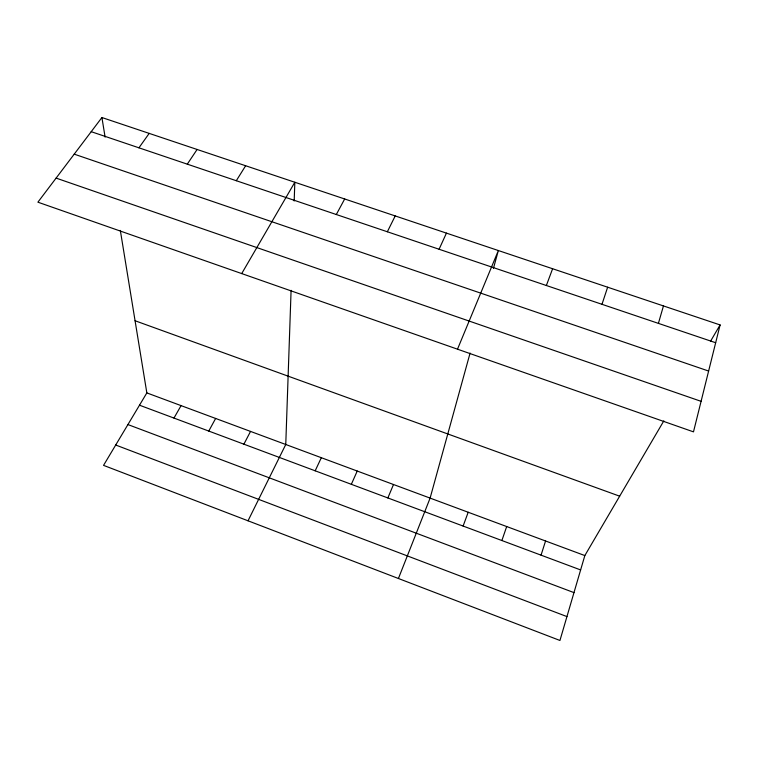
<?xml version="1.0" encoding="UTF-8"?>
<svg xmlns="http://www.w3.org/2000/svg" width="758" height="758" viewBox="0 0 758 758"><rect width="100%" height="100%" fill="white"/><g stroke="black" fill="none" stroke-linecap="round" stroke-linejoin="round"><path stroke-width="1.14" d="M291.091 290.323L285.757 444.501L248.027 520.803M294.18 200.984L294.834 182.252L241.717 273.581M720.1 324.936L693.485 431.861L37.9 202.178L101.913 117.528L720.1 324.936L710.597 341.138M470.093 353.067L430.108 498.11L398.424 578.496M493.449 268.332L498.357 250.538L457.5 349.182M658.408 323.372L663.458 305.929M663.828 420.88L584.835 555.567L559.944 640.472L103.543 465.365L146.844 392.909L120.332 230.432M541.051 555.159L545.561 540.985M601.985 304.299L607.641 287.206M501.881 540.53L506.685 526.545M463.11 526.052L468.198 512.256M546.366 285.51L552.61 268.739M387.859 497.949L393.497 484.514M351.342 484.315L357.236 471.04M439.09 249.249L446.434 233.123M315.176 470.813L321.326 457.709M387.347 231.768L395.212 215.935M243.896 444.188L250.538 431.416M336.315 214.514L344.682 198.984M208.763 431.065L215.642 418.454M173.961 418.075L181.077 405.625M236.297 180.717L245.639 165.756M187.292 164.154L197.099 149.468M138.932 147.81L149.193 133.399M91.206 131.684L715.675 342.73M74.218 154.149L708.626 371.05M56.101 178.102L701.084 401.333M135.066 320.748L619.665 496.177M146.844 392.909L584.835 555.567M139.491 405.198L580.628 569.94M127.922 424.565L573.977 592.614M115.699 445.022L566.946 616.586M101.913 117.528L105.106 137.103"/></g></svg>
